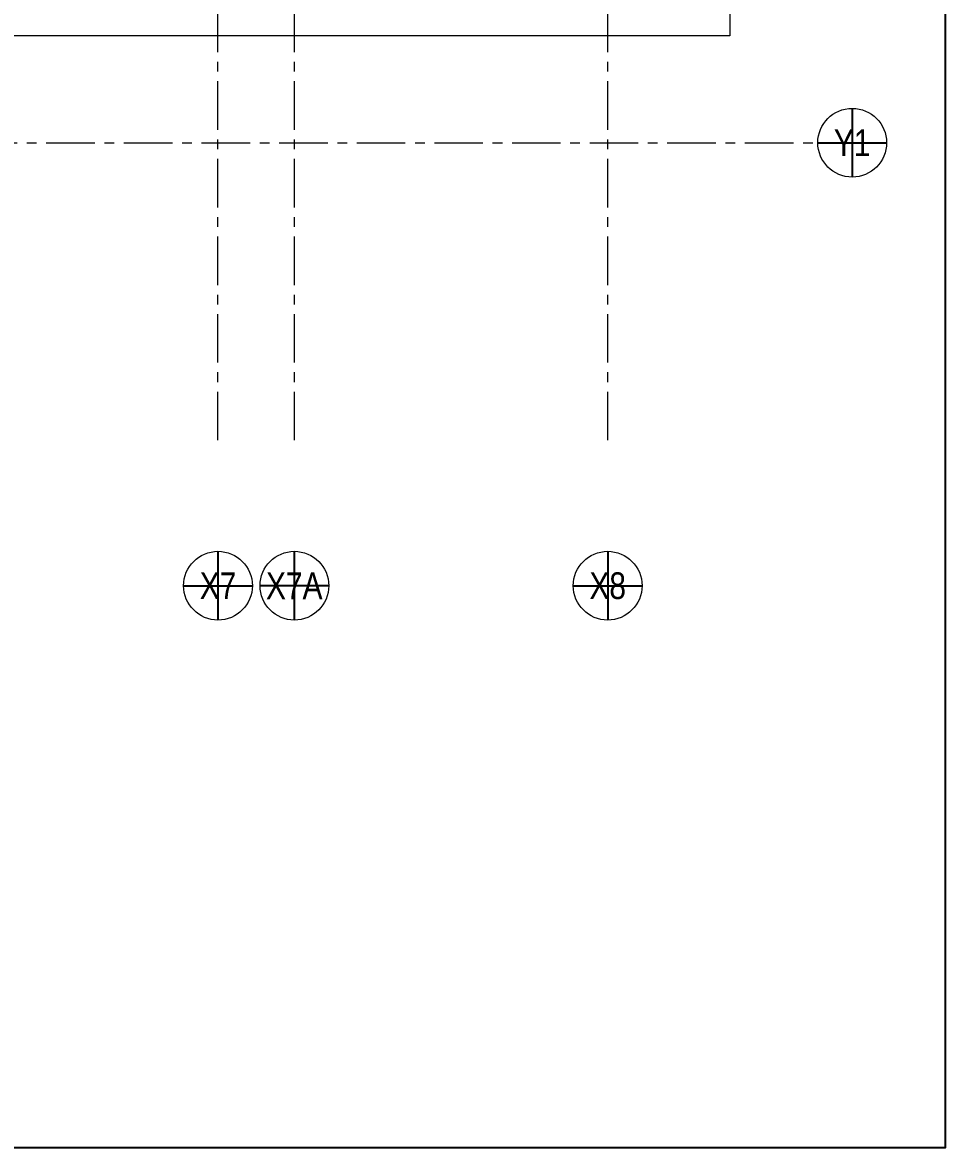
# Model space of a CAD drawing. Header units: millimetres. Extents: x -343543 to 400519, y -115663 to 104219.
# Drawn here: x -58325 to -46246, y -63156 to -48426 of the extents above; entities that cross this region are included whole.
import ezdxf
from ezdxf.enums import TextEntityAlignment as Align
from ezdxf.xclip import XClip

# ---------------------------------------------------------------- set-up
doc = ezdxf.new("R2010")
doc.units = ezdxf.units.MM
doc.header["$XCLIPFRAME"] = 0
doc.linetypes.add('XREF MAT BANG TUONG XAY$0$CENTER', pattern=[50.800000000000004, 31.75, -6.35, 6.35, -6.35])
doc.layers.get('0').update_dxf_attribs({"color": 231, "lineweight": 0})
doc.layers.get('DefPoints').update_dxf_attribs({"color": 191})
for name, color, linetype, lineweight in [('A-SYMBOLS', 10, 'Continuous', 13), ('XREF MAT BANG TUONG XAY$0$00.xref_IKIGAI_Truc$0$A-SYMBOLS', 8, 'Continuous', 13), ('XREF MAT BANG TUONG XAY$0$01.Xref _MB T2-Mai$0$$0$A-FNSH', 8, 'Continuous', 9), ('XREF MAT BANG TUONG XAY$0$A-GRID', 8, 'XREF MAT BANG TUONG XAY$0$CENTER', 15)]:
    doc.layers.add(name, color=color, linetype=linetype, lineweight=lineweight)
doc.styles.add('XREF MAT BANG TUONG XAY$0$00.xref_IKIGAI_Truc$0$VTK_Arial_3.5 mm', font='arial.ttf', dxfattribs={"width": 0.8, "height": 3.5})

# ---------------------------------------------------------------- blocks, each defined once
blk = doc.blocks.new('*U131')
at = {"color": 8}
blk.add_circle((0, 0), 4.5, dxfattribs=at)
at = {"layer": 'DefPoints', "color": 8}
for p, q in [((2.755455298081545e-16, 4.5), (-8.266365894244633e-16, -4.5)), ((-4.5, 5.51091059616309e-16), (4.5, -1.102182119232618e-15))]:
    blk.add_line(p, q, dxfattribs=at)
at = {"color": 8, "style": 'XREF MAT BANG TUONG XAY$0$00.xref_IKIGAI_Truc$0$VTK_Arial_3.5 mm', "width": 0.8}
blk.add_attdef('X12', text='', height=3.5, dxfattribs=at).set_placement((0, 0), align=Align.MIDDLE_CENTER)
blk = doc.blocks.new('XREF MAT BANG TUONG XAY$0$xref_IKIGAI_Cot')
at = {"layer": 'XREF MAT BANG TUONG XAY$0$A-GRID', "color": 8, "ltscale": 20}
for points in [[(34900, -53895.00000749793), (34900, -27075.56451587411)], [(40000, -53895.00000749793), (40000, -27075.56451587411)], [(35900.00159898935, -53895.00000749793), (35900.00159898935, -39364.59280356611)], [(-2907.525181142613, -50000), (42750.0013740146, -50000)]]:
    blk.add_lwpolyline(points, dxfattribs=at)
at = {"layer": 'XREF MAT BANG TUONG XAY$0$00.xref_IKIGAI_Truc$0$A-SYMBOLS', "color": 8}
ref = blk.add_blockref('*U131', (43200.0013740146, -50000), dxfattribs=dict(at, xscale=100, yscale=100, zscale=100))
ref.add_attrib('X12', 'Y1', dxfattribs={"layer": '0', "height": 350, "style": 'XREF MAT BANG TUONG XAY$0$00.xref_IKIGAI_Truc$0$VTK_Arial_3.5 mm', "width": 0.8}).set_placement((43200.0013740146, -50000), align=Align.MIDDLE_CENTER)
ref = blk.add_blockref('*U131', (34900, -55800), dxfattribs=dict(at, xscale=100, yscale=100, zscale=100))
ref.add_attrib('X12', 'X7', dxfattribs={"layer": '0', "height": 350, "style": 'XREF MAT BANG TUONG XAY$0$00.xref_IKIGAI_Truc$0$VTK_Arial_3.5 mm', "width": 0.8}).set_placement((34900, -55800), align=Align.MIDDLE_CENTER)
ref = blk.add_blockref('*U131', (35900.00159898935, -55800), dxfattribs=dict(at, xscale=100, yscale=100, zscale=100, rotation=180))
ref.add_attrib('X12', 'X7A', dxfattribs={"layer": '0', "height": 350, "style": 'XREF MAT BANG TUONG XAY$0$00.xref_IKIGAI_Truc$0$VTK_Arial_3.5 mm', "width": 0.8}).set_placement((35898.28263582428, -55801.43246930423), align=Align.MIDDLE_CENTER)
ref = blk.add_blockref('*U131', (40000.00137401721, -55800), dxfattribs=dict(at, xscale=100, yscale=100, zscale=100))
ref.add_attrib('X12', 'X8', dxfattribs={"layer": '0', "height": 350, "style": 'XREF MAT BANG TUONG XAY$0$00.xref_IKIGAI_Truc$0$VTK_Arial_3.5 mm', "width": 0.8}).set_placement((40000.00137401721, -55800), align=Align.MIDDLE_CENTER)
blk = doc.blocks.new('01.Xref _MB T1')
at = {"color": 8}
blk.add_lwpolyline([(-4979.153138143505, -63156.18578333045), (44420.84686185649, -63156.18578333045), (44420.84686185649, -23156.18578333045), (-4979.153138143505, -23156.18578333045)], close=True, dxfattribs=at)
at = {"layer": 'XREF MAT BANG TUONG XAY$0$01.Xref _MB T2-Mai$0$$0$A-FNSH', "color": 8}
blk.add_lwpolyline([(30949.99268790126, -30582.99962128877), (30949.99380498569, -28999.99470947972), (41599.99350019091, -29000.00100952212), (41599.993497608, -48599.99994995559), (31704.97253810302, -48599.99992055179)], dxfattribs=at)
at = {"color": 8}
ref = blk.add_blockref('XREF MAT BANG TUONG XAY$0$xref_IKIGAI_Cot', (-0.009273172880057245, -1.07509913505055e-05), dxfattribs=at)
XClip(ref).set_block_clipping_path([(-5181.149416777484, -58156.12518449636), (44638.32758750307, -24933.26505126614)])

msp = doc.modelspace()

# ---------------------------------------------------------------- block references
at = {"layer": 'A-SYMBOLS'}
msp.add_blockref('01.Xref _MB T1', (-90666.53774338146, 1.455191522836685e-11), dxfattribs=at)

# ---------------------------------------------------------------- next in the draw order: linework, layer by layer
at = {"layer": 'DefPoints'}
msp.add_lwpolyline([(-95645.69088152496, -63156.18578333043), (-46245.69088152496, -63156.18578333043), (-46245.69088152496, -23156.18578333043), (-95645.69088152496, -23156.18578333043)], close=True, dxfattribs=at)

doc.saveas('drawing.dxf')
